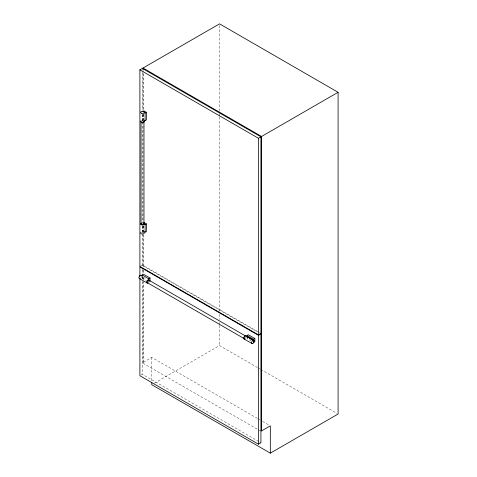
<?xml version="1.0" encoding="UTF-8"?>
<svg xmlns="http://www.w3.org/2000/svg" width="477" height="477" viewBox="0 0 477 477"><rect width="100%" height="100%" fill="white"/><g stroke="black" fill="none" stroke-linecap="round" stroke-linejoin="round"><path stroke-width="0.36" stroke-dasharray="2.38 1.79" d="M142.504 114.337L142.504 119.131L143.81 118.379L143.81 114.265M142.504 225.901L142.504 230.695L143.81 229.944L143.81 225.83M140.512 266.071L142.373 264.997L258.993 332.326M142.176 276.189L142.176 278.002L143.482 277.244L145.264 278.276M148.705 281.77L150.011 281.013M257.437 418.424L151.769 357.416L143.022 362.466L143.678 362.842L143.678 281.8M143.022 276.958L143.022 363.218L143.678 362.842M141.132 375.017L142.373 374.302L258.993 441.63M154.351 383.216L219.533 345.581L257.55 367.528M248.326 337.776L247.02 338.533L251.176 340.93M142.504 119.131L143.547 119.733M142.504 230.695L143.547 231.303M259.637 332.702L260.925 333.441M142.373 265.45L257.705 332.034M142.176 278.002L146.332 280.398M258.194 367.898L260.126 369.019M260.77 369.389L336.798 413.285M258.081 418.794L260.019 419.909M262.594 421.4L269.034 425.12M143.022 363.218L257.693 429.425M258.337 429.795L260.269 430.91M259.637 442.006L260.925 442.745M219.533 25.341L219.533 113.222M219.533 113.967L219.533 116.197M219.533 116.943L219.533 311.32M219.533 314.301L219.533 319.512M219.533 322.494L219.533 324.73M219.533 325.475L219.533 345.581M151.769 357.416L151.769 381.755M143.678 73.613L143.678 110.05M143.678 114.51L143.678 120.454M143.678 226.038L143.678 234.213M143.678 234.958L143.678 266.929M143.678 269.904L143.678 273.619M143.678 277.34L143.678 281.054M143.022 69.511L143.022 110.425M143.022 114.122L143.022 120.836M143.022 121.575L143.022 267.305M143.022 270.268L143.022 274.001M142.373 72.122L142.373 110.104M142.373 114.569L142.373 121.271M142.373 122.017L142.373 222.55M142.373 226.271L142.373 232.973M142.373 233.718L142.373 264.997M142.373 269.153L142.373 273.595M142.373 276.559L142.373 278.777M142.373 281.74L142.373 374.302M141.442 276.678A1.848 1.067 -60 0 1 140.87 277.799M149.182 281.496A1.848 1.067 -60 0 1 148.89 282.062M148.955 281.472A1.479 0.853 -60 0 1 148.723 281.931M245.965 337.483A1.479 0.853 -60 0 1 245.583 338.145M246.192 337.501A1.848 1.067 -60 0 1 245.715 338.33M142.027 120.365A1.848 1.067 0 0 1 143.285 120.431M142.629 223.063A1.479 0.853 0 0 1 143.124 223.141M141.878 120.621A1.479 0.853 0 0 1 143.124 120.621M142.027 231.929A1.848 1.067 0 0 1 143.81 232.204M142.665 222.854A1.848 1.067 0 0 1 142.981 222.884"/><path stroke-width="0.72" d="M260.925 333.441L258.445 334.878L139.892 266.428L139.892 69.833L142.373 68.402L260.925 136.845L260.925 442.745L258.445 444.182L139.892 375.733L139.892 277.99M143.022 69.511L143.022 68.026L219.533 23.85L338.086 92.294L338.086 414.03L270.328 453.15L151.769 384.706L151.769 382.488M142.939 111.344L143.81 110.843L146.421 112.345L146.421 119.888L145.115 120.639L144.066 120.037M144.066 112.5L145.115 113.103L146.421 112.345M139.892 69.833L258.445 138.276L260.925 136.845M143.022 68.026L261.575 136.47L338.086 92.294M144.066 224.065L145.115 224.667L146.421 223.916L146.421 231.452L145.115 232.204L144.066 231.601M142.176 276.189L142.176 274.985L143.482 274.233L150.011 278.002L150.011 281.013M142.176 274.985L148.705 278.753L150.011 278.002M247.02 335.516L248.326 334.765L254.855 338.533L254.855 341.544L253.549 342.301L253.549 339.284L247.02 335.516L247.02 336.72M139.892 276.505L139.892 266.882L258.445 335.325L260.925 333.894M253.549 339.284L254.855 338.533M260.925 430.534L261.575 430.91L270.328 425.86L270.328 453.15M143.81 222.407L146.421 223.916M254.026 340.518A1.848 1.067 -60 0 0 251.85 341.627A1.848 1.067 -60 0 0 252.595 343.565A1.848 1.067 -60 0 0 254.181 340.918L246.192 335.993A1.848 1.067 -60 0 0 243.991 337.156A1.848 1.067 -60 0 0 244.832 339.016M246.287 336.178L254.122 340.697M148.723 280.082L245.864 336.166M246.949 336.744L248.153 337.442M249.358 338.133L254.181 340.918M147.25 282.628L244.391 338.712A1.479 0.853 -60 0 1 244.081 338.378M139.218 278.419L147.214 283.034M244.063 338.944L252.053 343.565M261.575 136.47L261.575 430.91M258.445 138.276L258.445 334.878M258.445 335.325L258.445 444.182M148.705 278.753L148.705 279.957M145.115 113.103L145.115 120.639M145.115 224.667L145.115 232.204M143.976 121.319L143.976 223.987M141.031 122.064L141.031 223.987M139.988 278.485A1.848 1.067 -60 0 1 139.147 276.624A1.848 1.067 -60 0 1 141.347 275.462M141.442 275.646A1.848 1.067 -60 0 1 141.502 275.867M148.049 282.903A1.848 1.067 -60 0 1 146.743 282.145A1.848 1.067 -60 0 1 148.049 279.886A1.848 1.067 -60 0 1 149.355 280.637M148.049 282.599A1.479 0.853 -60 0 1 147.005 281.996A1.479 0.853 -60 0 1 148.049 280.184A1.479 0.853 -60 0 1 149.098 280.792M244.081 337.555A1.479 0.853 -60 0 1 244.391 336.863M244.701 336.476A1.479 0.853 -60 0 1 244.88 336.315M144.287 121.116A1.848 1.067 0 0 1 142.182 122.446A1.848 1.067 0 0 1 140.989 120.782M143.839 223.552A1.479 0.853 0 0 1 143.279 224.637A1.479 0.853 0 0 1 141.341 224.44A1.479 0.853 0 0 1 141.46 223.314M143.976 121.468A1.479 0.853 0 0 1 143.839 121.754M143.714 121.885A1.479 0.853 0 0 1 142.885 122.219M141.878 122.166A1.479 0.853 0 0 1 141.293 121.885M144.287 232.681A1.848 1.067 0 0 1 142.182 234.01A1.848 1.067 0 0 1 140.989 232.347M143.81 223.158A1.848 1.067 0 0 1 143.732 224.709A1.848 1.067 0 0 1 141.055 224.578A1.848 1.067 0 0 1 141.442 223.039M141.442 113.222A1.848 1.067 0 0 0 144.34 112.441A1.848 1.067 0 0 0 141.723 111.379A1.848 1.067 0 0 0 141.442 113.222"/></g></svg>
